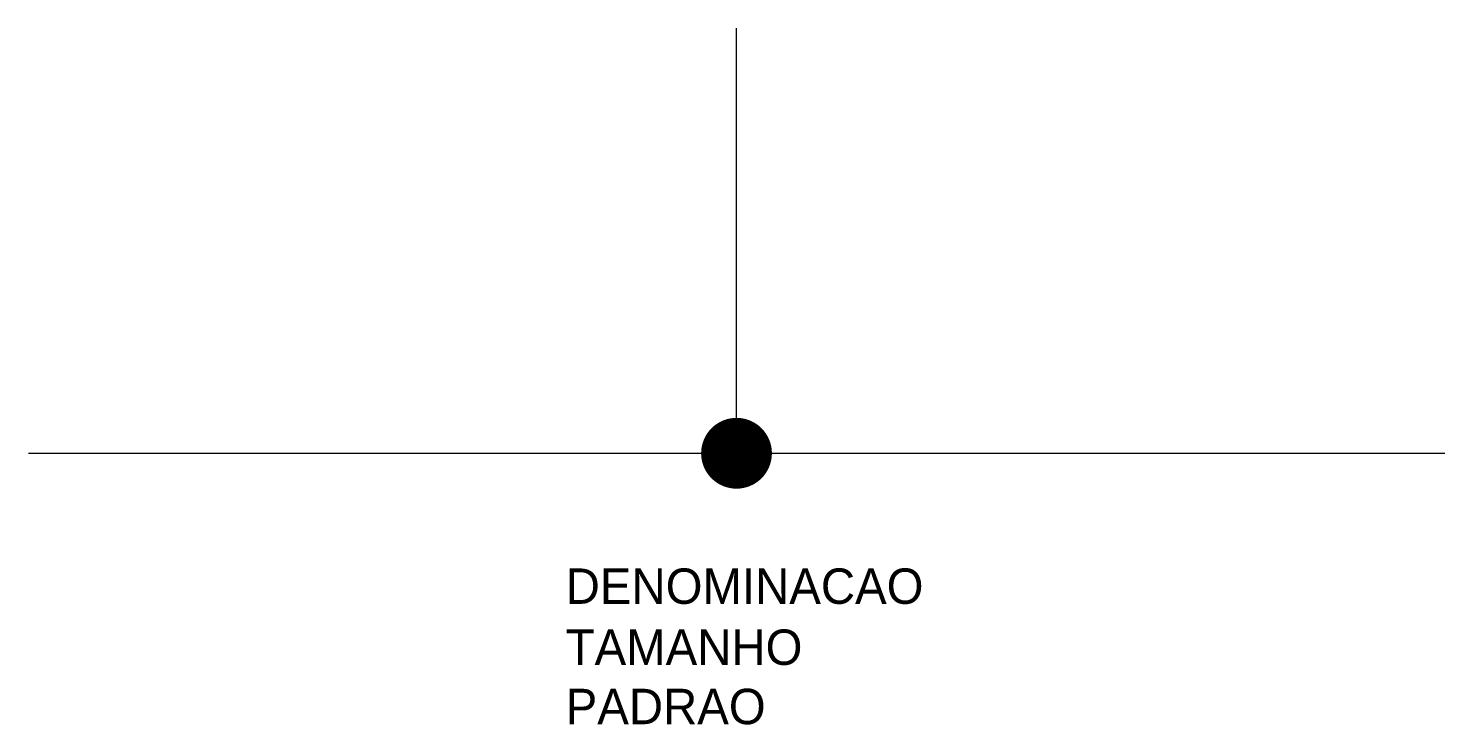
# Model space of a CAD drawing. Extents: x 96 to 296, y 134 to 232.
import ezdxf

# ---------------------------------------------------------------- set-up
doc = ezdxf.new("R2010")
doc.units = 0
doc.layers.add('TUPY', color=3, linetype='CONTINUOUS')

msp = doc.modelspace()

# ---------------------------------------------------------------- linework, layer by layer
at = {"layer": 'TUPY', "color": 0}
for p, q in [((195.54, 172.15), (195.54, 232.15)), ((95.54, 172.15), (295.54, 172.15))]:
    msp.add_line(p, q, dxfattribs=at)
at = {"layer": 'TUPY', "color": 0, "const_width": 5}
msp.add_lwpolyline([(193.04, 172.15, 1), (198.04, 172.15, 1)], format="xyb", close=True, dxfattribs=at)

# ---------------------------------------------------------------- texts
at = {"layer": 'TUPY', "color": 0, "flags": 1}
for tag, p, s in [('DENOMINACAO', (171.42, 150.89), 'LINHA DE JUNCAO'), ('TAMANHO', (171.42, 142.27), ''), ('PADRAO', (171.42, 133.9), '')]:
    msp.add_attdef(tag, p, s, height=5, dxfattribs=at)

doc.saveas('drawing.dxf')
